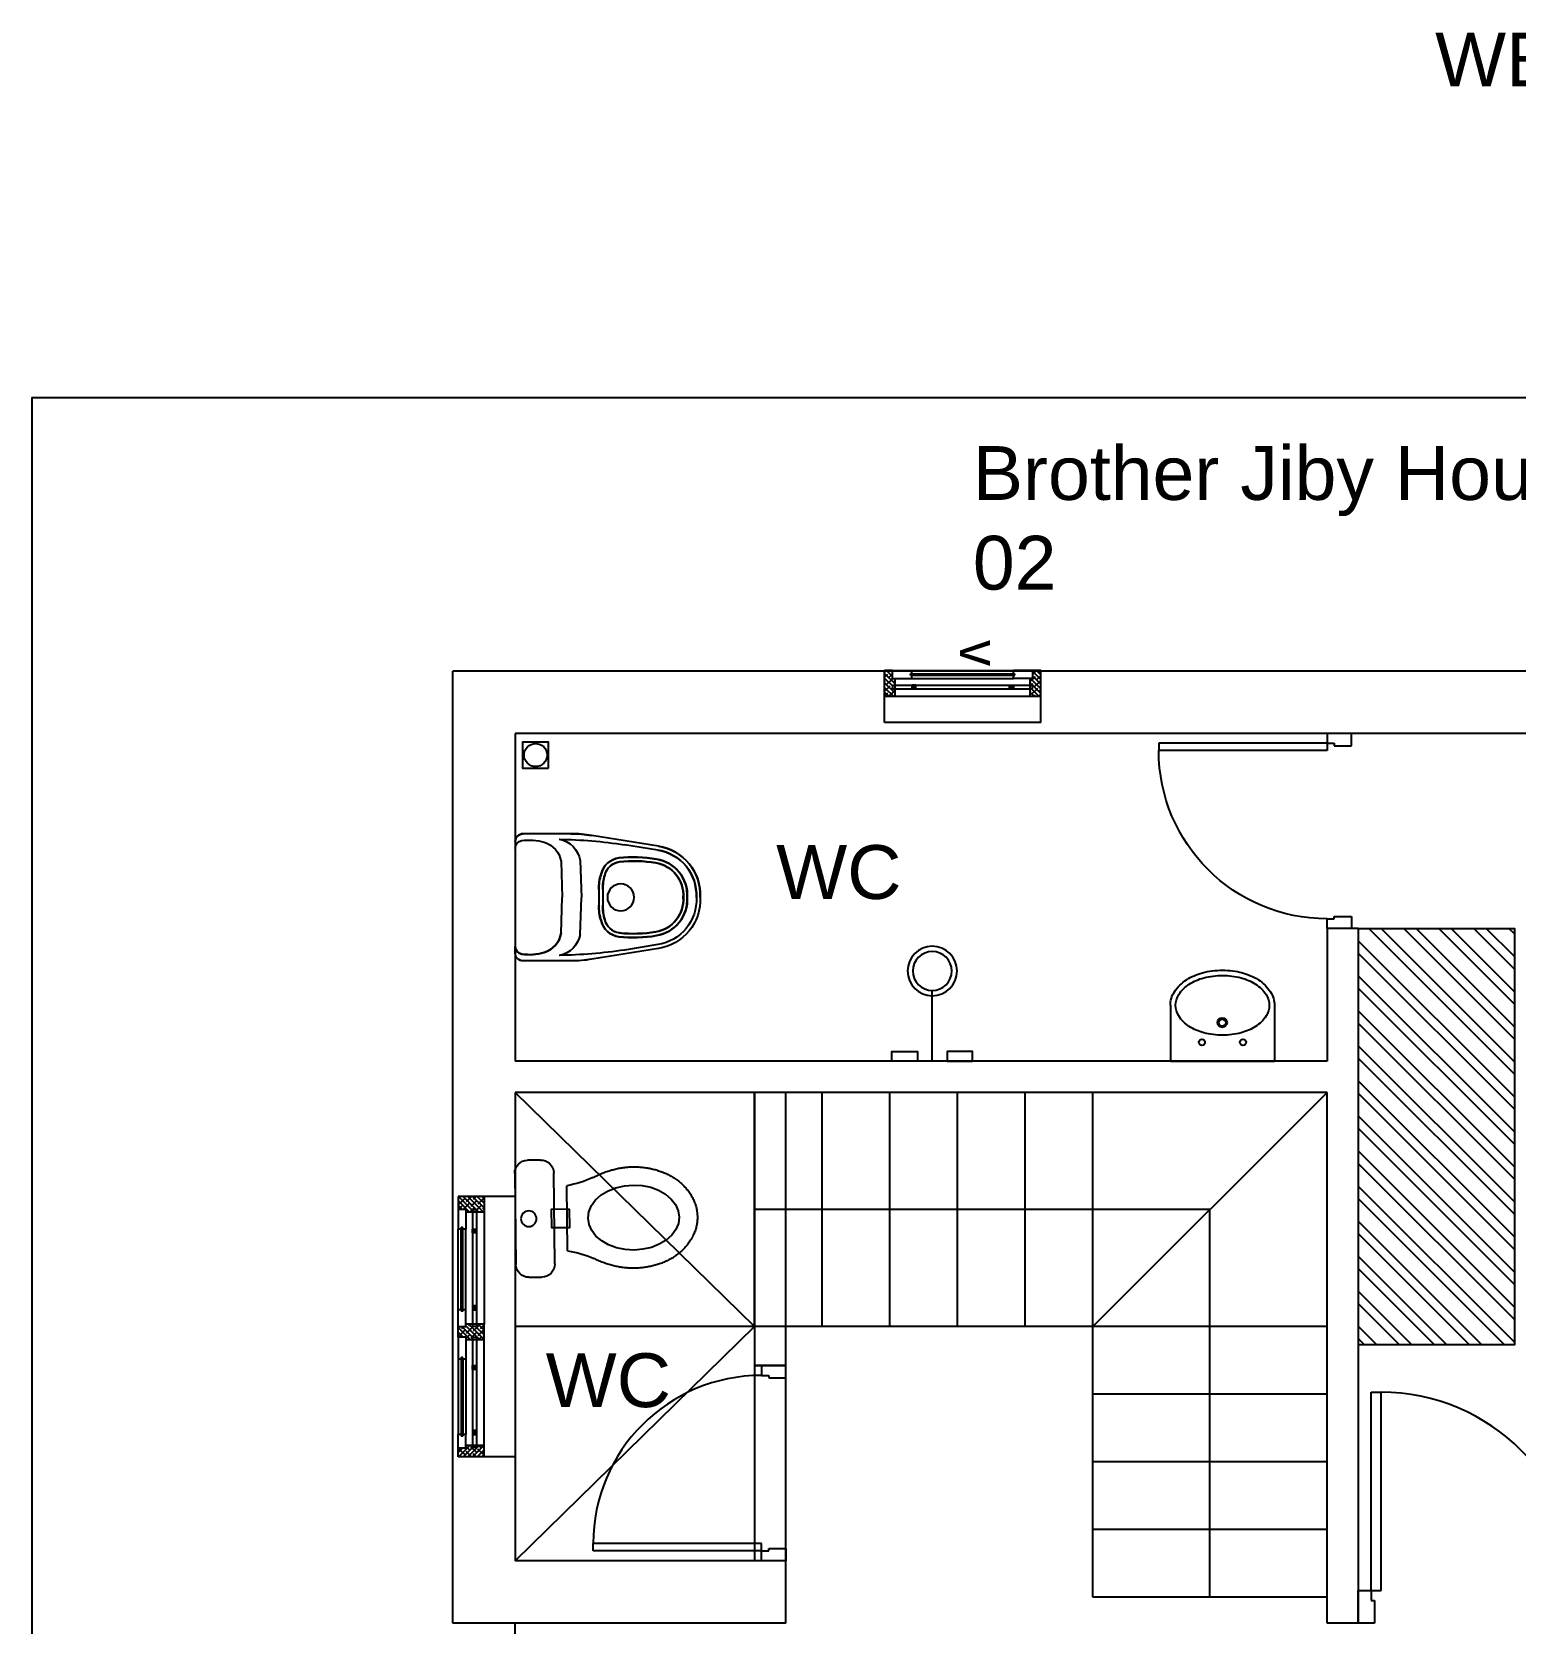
# Model space of a CAD drawing. Extents: x -4409 to 83729, y -39415 to 28842.
# Drawn here: x 54811 to 60513, y -25928 to -19811 of the extents above; entities that cross this region are included whole.
import ezdxf

# ---------------------------------------------------------------- set-up
doc = ezdxf.new("R2010")
doc.units = 0
doc.layers.get('0').update_dxf_attribs({"linetype": 'CONTINUOUS'})
for name, color, linetype in [('12_TEXT', 54, 'CONTINUOUS'), ('1_WALL', 7, 'CONTINUOUS'), ('4_JOINERY', 217, 'CONTINUOUS'), ('DOORS', 171, 'CONTINUOUS'), ('FIX', 161, 'CONTINUOUS'), ('SANITARIOS', 159, 'CONTINUOUS'), ('WALL', 1, 'CONTINUOUS'), ('WWW_CADBLOCKSFREE_COM', 7, 'CONTINUOUS')]:
    doc.layers.add(name, color=color, linetype=linetype)
doc.styles.add('1-100', font='txt', dxfattribs={"height": 24})
doc.styles.get("Standard").update_dxf_attribs({"font": 'arial.ttf'})

# ---------------------------------------------------------------- blocks, each defined once
blk = doc.blocks.new('*X65')
at = {"layer": '1_WALL', "color": 253, "linetype": 'CONTINUOUS'}
for p, q in [((60509.5, -23904.5), (59909.5, -23304.5)), ((60509.5, -23817.4), (59949.8, -23257.8)), ((60509.5, -23769.8), (59997.5, -23257.8)), ((60509.5, -23682.7), (60084.5, -23257.8)), ((60509.5, -23635.1), (60132.2, -23257.8)), ((60509.5, -23548), (60219.2, -23257.8)), ((60509.5, -23500.4), (60266.9, -23257.8)), ((60509.5, -23413.3), (60353.9, -23257.8)), ((60509.5, -23365.7), (60401.6, -23257.8)), ((60509.5, -23278.6), (60488.7, -23257.8)), ((60509.5, -23952.1), (59909.5, -23352.1)), ((60509.5, -24039.2), (59909.5, -23439.2)), ((60509.5, -24086.8), (59909.5, -23486.8)), ((60509.5, -24173.9), (59909.5, -23573.9)), ((60509.5, -24221.5), (59909.5, -23621.5)), ((60509.5, -24308.6), (59909.5, -23708.6)), ((60509.5, -24356.2), (59909.5, -23756.2)), ((60509.5, -24443.3), (59909.5, -23843.3)), ((60509.5, -24490.9), (59909.5, -23890.9)), ((60509.5, -24578), (59909.5, -23978)), ((60509.5, -24625.6), (59909.5, -24025.6)), ((60509.5, -24712.7), (59909.5, -24112.7)), ((60509.5, -24760.4), (59909.5, -24160.4)), ((60509.5, -24847.4), (59909.5, -24247.4)), ((60472.2, -24857.8), (59909.5, -24295.1)), ((60385.1, -24857.8), (59909.5, -24382.1)), ((60337.5, -24857.8), (59909.5, -24429.8)), ((60250.4, -24857.8), (59909.5, -24516.8)), ((60202.8, -24857.8), (59909.5, -24564.5)), ((60115.7, -24857.8), (59909.5, -24651.5)), ((60068.1, -24857.8), (59909.5, -24699.2)), ((59981, -24857.8), (59909.5, -24786.2)), ((59933.4, -24857.8), (59909.5, -24833.9))]:
    blk.add_line(p, q, dxfattribs=at)
blk = doc.blocks.new('WC-1')
at = {"layer": 'FIX'}
for p, q in [((-17.5, 0), (17.5, 0)), ((-22.5, -10), (-22.5, -5)), ((22.5, -5), (22.5, -10)), ((17.5, -15), (-17.5, -15)), ((12.5, -20), (-12.5, -20))]:
    blk.add_line(p, q, dxfattribs=at)
at = {"layer": 'FIX', "color": 1}
for points in [[(-3.5, -20.89), (-3.5, -13.89), (3.5, -13.89), (3.5, -20.89)], [(0, -63), (2.44, -62.66), (4.78, -61.67), (6.94, -60.05), (8.83, -57.87), (10.39, -55.22), (11.54, -52.2), (12.25, -48.91), (12.49, -45.5), (12.25, -42.09), (11.54, -38.8), (10.39, -35.78), (8.83, -33.13), (6.94, -30.95), (4.78, -29.33), (2.44, -28.34), (0, -28), (-2.44, -28.34), (-4.78, -29.33), (-6.94, -30.95), (-8.83, -33.13), (-10.39, -35.78), (-11.54, -38.8), (-12.25, -42.09), (-12.49, -45.5), (-12.25, -48.91), (-11.54, -52.2), (-10.39, -55.22), (-8.83, -57.87), (-6.94, -60.05), (-4.78, -61.67), (-2.44, -62.66)]]:
    blk.add_lwpolyline(points, close=True, dxfattribs=at)
at = {"layer": 'FIX'}
blk.add_lwpolyline([(-15.51, -30.05), (-15.73, -30.48), (-15.95, -30.91), (-16.17, -31.35), (-16.37, -31.79), (-16.57, -32.24), (-16.77, -32.68), (-16.96, -33.13), (-17.14, -33.58), (-17.32, -34.03), (-17.49, -34.48), (-17.65, -34.93), (-17.81, -35.38), (-17.96, -35.84), (-18.1, -36.29), (-18.24, -36.74), (-18.37, -37.2), (-18.49, -37.65), (-18.6, -38.1), (-18.71, -38.55), (-18.81, -39), (-18.9, -39.45), (-18.99, -39.9), (-19.07, -40.36), (-19.14, -40.81), (-19.21, -41.27), (-19.27, -41.72), (-19.32, -42.18), (-19.36, -42.64), (-19.4, -43.1), (-19.43, -43.55), (-19.46, -44.01), (-19.48, -44.47), (-19.49, -44.92), (-19.49, -45.38), (-19.49, -45.83), (-19.48, -46.28), (-19.47, -46.74), (-19.45, -47.2), (-19.42, -47.65), (-19.38, -48.11), (-19.34, -48.57), (-19.29, -49.03), (-19.24, -49.49), (-19.18, -49.94), (-19.11, -50.4), (-19.03, -50.86), (-18.95, -51.31), (-18.86, -51.76), (-18.76, -52.21), (-18.66, -52.66), (-18.55, -53.11), (-18.43, -53.55), (-18.31, -53.99), (-18.18, -54.43), (-18.04, -54.86), (-17.9, -55.29), (-17.75, -55.72), (-17.6, -56.14), (-17.43, -56.56), (-17.27, -56.98), (-17.09, -57.39), (-16.91, -57.79), (-16.73, -58.19), (-16.54, -58.58), (-16.34, -58.97), (-16.14, -59.35), (-15.93, -59.73), (-15.72, -60.1), (-15.5, -60.47), (-15.28, -60.83), (-15.05, -61.18), (-14.82, -61.52), (-14.59, -61.86), (-14.32, -62.24), (-14.03, -62.62), (-13.74, -62.99), (-13.44, -63.35), (-13.13, -63.71), (-12.82, -64.06), (-12.5, -64.4), (-12.17, -64.73), (-11.84, -65.05), (-11.5, -65.36), (-11.16, -65.67), (-10.81, -65.96), (-10.46, -66.25), (-10.1, -66.52), (-9.74, -66.79), (-9.37, -67.05), (-9, -67.29), (-8.63, -67.53), (-8.25, -67.75), (-7.86, -67.96), (-7.48, -68.17), (-7.08, -68.36), (-6.69, -68.55), (-6.29, -68.72), (-5.88, -68.88), (-5.47, -69.04), (-5.06, -69.18), (-4.65, -69.31), (-4.23, -69.43), (-3.81, -69.54), (-3.39, -69.64), (-2.97, -69.72), (-2.55, -69.79), (-2.12, -69.86), (-1.7, -69.91), (-1.27, -69.95), (-0.85, -69.98), (-0.42, -69.99), (0, -70), (0.42, -69.99), (0.85, -69.98), (1.27, -69.95), (1.7, -69.91), (2.12, -69.86), (2.55, -69.79), (2.97, -69.72), (3.39, -69.64), (3.81, -69.54), (4.23, -69.43), (4.65, -69.31), (5.06, -69.18), (5.47, -69.04), (5.88, -68.88), (6.29, -68.72), (6.69, -68.55), (7.08, -68.36), (7.48, -68.17), (7.86, -67.96), (8.25, -67.75), (8.63, -67.53), (9, -67.29), (9.37, -67.05), (9.74, -66.79), (10.1, -66.52), (10.46, -66.25), (10.81, -65.96), (11.16, -65.67), (11.5, -65.36), (11.84, -65.05), (12.17, -64.73), (12.5, -64.4), (12.82, -64.06), (13.13, -63.71), (13.44, -63.35), (13.74, -62.99), (14.03, -62.62), (14.32, -62.24), (14.59, -61.86), (14.82, -61.52), (15.05, -61.18), (15.28, -60.83), (15.5, -60.47), (15.72, -60.1), (15.93, -59.73), (16.14, -59.35), (16.34, -58.97), (16.54, -58.58), (16.73, -58.19), (16.91, -57.79), (17.09, -57.39), (17.27, -56.98), (17.43, -56.56), (17.6, -56.14), (17.75, -55.72), (17.9, -55.29), (18.04, -54.86), (18.18, -54.43), (18.31, -53.99), (18.43, -53.55), (18.55, -53.11), (18.66, -52.66), (18.76, -52.21), (18.86, -51.76), (18.95, -51.31), (19.03, -50.86), (19.11, -50.4), (19.18, -49.94), (19.24, -49.49), (19.29, -49.03), (19.34, -48.57), (19.38, -48.11), (19.42, -47.65), (19.45, -47.2), (19.47, -46.74), (19.48, -46.28), (19.49, -45.83), (19.49, -45.38), (19.49, -44.92), (19.48, -44.47), (19.46, -44.01), (19.43, -43.55), (19.4, -43.1), (19.36, -42.64), (19.32, -42.18), (19.27, -41.72), (19.21, -41.27), (19.14, -40.81), (19.07, -40.36), (18.99, -39.9), (18.9, -39.45), (18.81, -39), (18.71, -38.55), (18.6, -38.1), (18.49, -37.65), (18.37, -37.2), (18.24, -36.74), (18.1, -36.29), (17.96, -35.84), (17.81, -35.38), (17.65, -34.93), (17.49, -34.48), (17.32, -34.03), (17.14, -33.58), (16.96, -33.13), (16.77, -32.68), (16.57, -32.24), (16.37, -31.79), (16.17, -31.35), (15.95, -30.91), (15.73, -30.48), (15.51, -30.05)], dxfattribs=at)
at = {"layer": 'FIX', "color": 1}
blk.add_circle((0, -5.19), 3, dxfattribs=at)
at = {"layer": 'FIX'}
for centre, radius, start, end in [((-17.5, -5), 5, 90, 180), ((17.5, -5), 5, 0, 90), ((-17.5, -10), 5, 180, 270), ((17.5, -10), 5, 270, 0), ((-60.66, -11.05), 48.98, 337.17972, 349.47301), ((60.66, -11.05), 48.98, 190.52699, 202.82028)]:
    blk.add_arc(centre, radius, start, end, dxfattribs=at)
blk = doc.blocks.new('VCB')
at = {"layer": '4_JOINERY'}
for p, q in [((-24.55, 12), (75.45, 12)), ((-24.55, 12), (-24.55, -10)), ((75.45, 12), (75.45, -10)), ((-24.55, 0), (-18.55, 0)), ((-24.55, 0), (24.55, 0)), ((-24.55, -4.39), (-20.15, 0)), ((-24.55, 0), (-24.55, -10)), ((-20.39, 0), (-19.82, -0.57)), ((-18.6, 0), (-18.55, -0.05)), ((-18.55, 0), (-18.55, -7)), ((30.55, 0), (24.55, 0)), ((24.55, 0), (24.55, -7)), ((24.55, -0.48), (25.03, 0)), ((24.55, -2.28), (26.82, 0)), ((24.78, 0), (26.25, -1.47)), ((30.17, 0), (30.55, -0.37)), ((30.55, 0), (30.55, -7)), ((75.45, 0), (30.55, 0)), ((75.45, -4.39), (71.06, 0)), ((71.13, 0), (71.13, -7)), ((71.3, 0), (71.13, -0.17)), ((75.45, 0), (75.45, -10)), ((-24.55, -0.8), (-23.74, 0)), ((-24.55, -2.6), (-21.95, 0)), ((-24.55, -6.19), (-18.55, -0.19)), ((-24.55, -1.24), (-24.31, -1.47)), ((-24.55, -7.99), (-18.55, -1.99)), ((-24.55, -3.03), (-23.42, -4.16)), ((-24.55, -9.78), (-19.21, -4.45)), ((-24.55, -4.83), (-22.52, -6.86)), ((-23.86, -0.12), (-21.62, -2.37)), ((-22.97, -2.82), (-20.72, -5.06)), ((-22.97, -10), (-18.55, -5.58)), ((-22.07, -5.51), (-19.82, -7.75)), ((-21.17, -1.02), (-19.24, -2.95)), ((-20.27, -3.71), (-18.55, -5.44)), ((-19.4, -2.95), (25.4, -2.95)), ((-19.4, -2.95), (-19.4, -4.45)), ((-19.4, -4.45), (25.4, -4.45)), ((-12.05, -4.36), (-10.63, -2.95)), ((-12.05, -3.92), (-11.08, -2.95)), ((-12.05, -3.47), (-11.52, -2.95)), ((-12.05, -3.03), (-11.96, -2.95)), ((-12.05, -2.95), (-10.55, -2.95)), ((-12.05, -4.45), (-12.05, -2.95)), ((-10.55, -4.45), (-12.05, -4.45)), ((-11.69, -4.45), (-10.55, -3.3)), ((-11.25, -4.45), (-10.55, -3.74)), ((-10.81, -4.45), (-10.55, -4.18)), ((-10.55, -2.95), (-10.55, -4.45)), ((18.95, -2.95), (17.45, -2.95)), ((17.45, -2.95), (17.45, -4.45)), ((18.6, -4.45), (17.45, -3.3)), ((18.16, -4.45), (17.45, -3.74)), ((17.72, -4.45), (17.45, -4.18)), ((17.45, -4.45), (18.95, -4.45)), ((18.95, -4.36), (17.54, -2.95)), ((18.95, -3.92), (17.98, -2.95)), ((18.95, -3.47), (18.43, -2.95)), ((18.95, -3.03), (18.87, -2.95)), ((18.95, -4.45), (18.95, -2.95)), ((24.55, -5.87), (30.41, 0)), ((24.55, -5.15), (25.35, -5.96)), ((24.9, -1.92), (27.15, -4.16)), ((25.21, -7), (30.55, -1.66)), ((25.4, -3.22), (28.62, 0)), ((25.4, -2.95), (25.4, -4.45)), ((25.55, -8.46), (29.69, -4.31)), ((25.8, -4.61), (28.05, -6.86)), ((25.8, -10), (30.55, -5.26)), ((26.7, -0.12), (28.95, -2.37)), ((27.6, -2.82), (29.84, -5.06)), ((28.5, -5.51), (29.99, -7)), ((29.39, -1.02), (30.55, -2.17)), ((29.69, -2.95), (71.99, -2.95)), ((29.69, -2.95), (29.69, -4.45)), ((29.69, -4.45), (71.99, -4.45)), ((40.45, -4.36), (41.87, -2.95)), ((40.45, -3.92), (41.42, -2.95)), ((40.45, -3.47), (40.98, -2.95)), ((40.45, -3.03), (40.54, -2.95)), ((40.45, -2.95), (41.95, -2.95)), ((40.45, -4.45), (40.45, -2.95)), ((41.95, -4.45), (40.45, -4.45)), ((40.81, -4.45), (41.95, -3.3)), ((41.25, -4.45), (41.95, -3.74)), ((41.69, -4.45), (41.95, -4.18)), ((41.95, -2.95), (41.95, -4.45)), ((66.95, -2.95), (65.45, -2.95)), ((65.45, -2.95), (65.45, -4.45)), ((66.6, -4.45), (65.45, -3.3)), ((66.16, -4.45), (65.45, -3.74)), ((65.72, -4.45), (65.45, -4.18)), ((65.45, -4.45), (66.95, -4.45)), ((66.95, -4.36), (65.54, -2.95)), ((66.95, -3.92), (65.98, -2.95)), ((66.95, -3.47), (66.43, -2.95)), ((66.95, -3.03), (66.87, -2.95)), ((66.95, -4.45), (66.95, -2.95)), ((72.08, -1.02), (71.13, -1.97)), ((75.45, -6.19), (71.13, -1.87)), ((75.45, -9.78), (71.13, -5.46)), ((72.98, -5.51), (71.49, -7)), ((73.87, -2.82), (71.63, -5.06)), ((75.45, -7.99), (71.91, -4.45)), ((71.99, -2.95), (71.99, -4.45)), ((74.77, -0.12), (72.53, -2.37)), ((75.45, -2.6), (72.86, 0)), ((75.45, -4.83), (73.43, -6.86)), ((75.45, -3.03), (74.32, -4.16)), ((75.45, -0.8), (74.65, 0)), ((75.45, -1.24), (75.22, -1.47)), ((-24.55, -8.42), (-24.31, -8.65)), ((-24.55, -10), (-19.55, -10)), ((-23.86, -7.31), (-21.62, -9.55)), ((-21.17, -8.2), (-19.55, -9.83)), ((-21.17, -10), (-19.55, -8.38)), ((-19.55, -7), (-19.55, -10)), ((-19.55, -7), (-18.55, -7)), ((-19.55, -10), (-12.05, -10)), ((-19.37, -6.41), (-18.78, -7)), ((-18.55, -7), (-12.05, -7)), ((-12.65, -8.2), (-12.65, -8.8)), ((-12.05, -8.2), (-12.65, -8.2)), ((-12.05, -8.8), (-12.65, -8.8)), ((18.95, -7), (-12.05, -7)), ((-12.05, -7), (-12.05, -8.2)), ((18.95, -8.2), (-12.05, -8.2)), ((18.95, -8.8), (-12.05, -8.8)), ((-12.05, -8.8), (-12.05, -10)), ((18.95, -10), (-12.05, -10)), ((18.95, -7), (18.95, -8.2)), ((24.55, -7), (18.95, -7)), ((18.95, -8.2), (19.55, -8.2)), ((18.95, -8.8), (18.95, -10)), ((18.95, -8.8), (19.55, -8.8)), ((25.55, -10), (18.95, -10)), ((19.55, -8.2), (19.55, -8.8)), ((24.55, -6.95), (24.6, -7)), ((25.55, -7), (24.55, -7)), ((25.55, -7), (25.55, -10)), ((25.55, -7.95), (26.25, -8.65)), ((25.55, -9.74), (25.8, -10)), ((29.55, -10), (25.55, -10)), ((26.7, -7.31), (28.95, -9.55)), ((27.6, -10), (29.55, -8.05)), ((29.39, -8.2), (29.55, -8.36)), ((29.39, -10), (29.55, -9.85)), ((29.55, -7), (29.55, -10)), ((29.55, -7), (30.55, -7)), ((29.55, -10), (37.95, -10)), ((30.55, -7), (37.95, -7)), ((37.35, -8.2), (37.35, -8.8)), ((37.95, -8.2), (37.35, -8.2)), ((37.95, -8.8), (37.35, -8.8)), ((37.95, -7), (37.95, -8.2)), ((37.95, -7), (66.95, -7)), ((37.95, -8.2), (66.95, -8.2)), ((37.95, -8.8), (37.95, -10)), ((37.95, -8.8), (66.95, -8.8)), ((37.95, -10), (66.95, -10)), ((71.13, -7), (66.95, -7)), ((66.95, -7), (66.95, -8.2)), ((66.95, -8.2), (67.55, -8.2)), ((66.95, -8.8), (67.55, -8.8)), ((66.95, -8.8), (66.95, -10)), ((72.13, -10), (66.95, -10)), ((67.55, -8.2), (67.55, -8.8)), ((72.13, -7), (71.13, -7)), ((72.13, -7), (72.13, -10)), ((73.87, -10), (72.13, -8.26)), ((75.45, -10), (72.13, -10)), ((74.77, -7.31), (72.53, -9.55)), ((75.45, -8.42), (75.22, -8.65))]:
    blk.add_line(p, q, dxfattribs=at)
blk = doc.blocks.new('RYTREYR')
at = {"layer": 'DOORS'}
for p, q in [((6351.54, 1005.98), (6351.54, 1082.23)), ((6351.54, 1082.23), (6355.29, 1082.23)), ((6355.29, 1005.98), (6355.29, 1082.23)), ((6351.54, 1005.98), (6355.29, 1005.98))]:
    blk.add_line(p, q, dxfattribs=at)
at = {"layer": 'DOORS', "linetype": 'CONTINUOUS'}
for p, q in [((6346.54, 993.48), (6346.54, 1005.98)), ((6346.54, 1005.98), (6351.54, 1005.98)), ((6351.54, 1005.98), (6351.54, 1002.23)), ((6436.54, 1005.98), (6431.54, 1005.98)), ((6431.54, 1005.98), (6431.54, 1002.23)), ((6436.54, 993.48), (6436.54, 1005.98)), ((6351.54, 1002.23), (6352.79, 1002.23)), ((6352.79, 1002.23), (6352.79, 993.48)), ((6430.29, 1002.23), (6430.29, 993.48)), ((6431.54, 1002.23), (6430.29, 1002.23)), ((6352.79, 993.48), (6346.54, 993.48)), ((6430.29, 993.48), (6436.54, 993.48))]:
    blk.add_line(p, q, dxfattribs=at)
at = {"layer": 'DOORS'}
blk.add_arc((6355.29, 1005.98), 76.25, 0.00387, 89.99831, dxfattribs=at)
blk = doc.blocks.new('TRH')
at = {"layer": 'DOORS'}
for p, q in [((39041.2, 2496.14), (39041.2, 2565.13)), ((39041.2, 2565.13), (39044.2, 2565.13)), ((39044.2, 2496.14), (39044.2, 2565.13)), ((39041.2, 2496.14), (39044.2, 2496.14))]:
    blk.add_line(p, q, dxfattribs=at)
at = {"layer": 'DOORS', "linetype": 'CONTINUOUS'}
for p, q in [((39037.19, 2486.13), (39037.19, 2496.14)), ((39037.19, 2496.14), (39041.2, 2496.14)), ((39041.2, 2496.14), (39041.2, 2493.14)), ((39041.2, 2493.14), (39042.2, 2493.14)), ((39042.2, 2493.14), (39042.2, 2486.13)), ((39112.19, 2493.14), (39112.19, 2486.13)), ((39113.19, 2493.14), (39112.19, 2493.14)), ((39117.19, 2496.14), (39113.19, 2496.14)), ((39113.19, 2496.14), (39113.19, 2493.14)), ((39117.19, 2486.13), (39117.19, 2496.14)), ((39042.2, 2486.13), (39037.19, 2486.13)), ((39112.19, 2486.13), (39117.19, 2486.13))]:
    blk.add_line(p, q, dxfattribs=at)
at = {"layer": 'DOORS'}
blk.add_arc((39044.2, 2496.14), 68.99, 360, 90, dxfattribs=at)
blk = doc.blocks.new('EWR4')
at = {"layer": '4_JOINERY', "color": 150}
for p, q in [((5.38, -6.84), (5.38, -9.84)), ((5.38, -8.43), (6.97, -6.84)), ((25.38, -6.84), (5.38, -6.84)), ((6.78, -9.84), (5.38, -8.43)), ((8.38, -9.84), (5.38, -9.84)), ((5.38, -9.84), (5.38, -17.34)), ((6.27, -7.54), (5.58, -6.84)), ((5.76, -9.84), (8.76, -6.84)), ((8.97, -8.43), (7.38, -6.84)), ((7.56, -9.84), (10.56, -6.84)), ((9.58, -10.84), (7.62, -8.88)), ((8.38, -10.82), (12.36, -6.84)), ((8.38, -9.84), (8.38, -10.84)), ((8.38, -10.84), (8.38, -17.34)), ((15.38, -10.84), (8.38, -10.84)), ((11.66, -9.33), (9.42, -7.09)), ((10.15, -10.84), (10.93, -10.06)), ((10.93, -10.4), (10.32, -9.78)), ((10.93, -63.7), (10.93, -9.99)), ((12.43, -9.99), (10.93, -9.99)), ((11.01, -9.99), (14.15, -6.84)), ((14.36, -10.23), (12.11, -7.99)), ((12.43, -10.36), (15.38, -7.41)), ((12.43, -63.7), (12.43, -9.99)), ((13.46, -7.54), (12.76, -6.84)), ((13.17, -10.84), (13.01, -10.68)), ((13.75, -10.84), (15.38, -9.21)), ((15.38, -7.66), (14.56, -6.84)), ((15.38, -9.45), (14.81, -8.88)), ((15.38, -6.84), (15.38, -10.84)), ((15.38, -6.84), (15.38, -62.84)), ((25.38, -6.84), (25.38, -66.84)), ((6.58, -17.34), (5.38, -17.34)), ((5.38, -56.34), (5.38, -17.34)), ((6.58, -17.34), (6.58, -16.74)), ((7.18, -16.74), (6.58, -16.74)), ((6.58, -56.34), (6.58, -17.34)), ((7.18, -17.34), (7.18, -16.74)), ((8.38, -17.34), (7.18, -17.34)), ((7.18, -56.34), (7.18, -17.34)), ((8.38, -56.34), (8.38, -17.34)), ((10.93, -18.84), (10.93, -17.34)), ((10.93, -17.34), (12.43, -17.34)), ((10.93, -17.7), (12.08, -18.84)), ((10.93, -18.14), (11.63, -18.84)), ((11.02, -17.34), (12.43, -18.75)), ((11.46, -17.34), (12.43, -18.31)), ((11.9, -17.34), (12.43, -17.87)), ((12.34, -17.34), (12.43, -17.43)), ((12.43, -17.34), (12.43, -18.84)), ((10.93, -18.58), (11.19, -18.84)), ((12.43, -18.84), (10.93, -18.84)), ((10.93, -55.1), (11.19, -54.84)), ((10.93, -55.55), (11.63, -54.84)), ((10.93, -55.99), (12.08, -54.84)), ((12.43, -54.84), (10.93, -54.84)), ((10.93, -54.84), (10.93, -56.34)), ((11.02, -56.34), (12.43, -54.93)), ((12.43, -56.34), (12.43, -54.84)), ((6.58, -56.34), (5.38, -56.34)), ((5.38, -63.84), (5.38, -56.34)), ((6.58, -56.34), (6.58, -56.94)), ((7.18, -56.94), (6.58, -56.94)), ((8.38, -56.34), (7.18, -56.34)), ((7.18, -56.34), (7.18, -56.94)), ((8.38, -62.84), (8.38, -56.34)), ((10.93, -56.34), (12.43, -56.34)), ((11.46, -56.34), (12.43, -55.37)), ((11.9, -56.34), (12.43, -55.81)), ((12.34, -56.34), (12.43, -56.26)), ((8.38, -63.84), (5.38, -63.84)), ((5.38, -63.84), (5.38, -66.84)), ((5.38, -66.11), (7.65, -63.84)), ((5.38, -64.32), (5.85, -63.84)), ((6.11, -66.84), (5.38, -66.11)), ((25.38, -66.84), (5.38, -66.84)), ((6.44, -66.84), (10.44, -62.84)), ((8.07, -65.21), (6.7, -63.84)), ((7.9, -66.84), (6.72, -65.66)), ((8.24, -66.84), (11.39, -63.7)), ((8.38, -63.84), (8.38, -62.84)), ((15.38, -62.84), (8.38, -62.84)), ((8.38, -63.11), (8.65, -62.84)), ((10.76, -66.11), (8.52, -63.87)), ((9.87, -63.42), (9.29, -62.84)), ((9.7, -66.84), (9.42, -66.56)), ((10.03, -66.84), (14.03, -62.84)), ((12.43, -63.7), (10.93, -63.7)), ((13.29, -66.84), (11.21, -64.76)), ((11.83, -66.84), (15.38, -63.3)), ((12.56, -64.32), (11.94, -63.7)), ((15.25, -65.21), (13.01, -62.97)), ((13.63, -66.84), (15.38, -65.09)), ((15.09, -66.84), (13.91, -65.66)), ((15.38, -62.84), (15.38, -66.84))]:
    blk.add_line(p, q, dxfattribs=at)
blk = doc.blocks.new('IIIIIIIIIIIIIIIIIIII')
at = {"layer": 'SANITARIOS', "color": 7}
for p, q in [((788.4331, 262.0067), (788.4591, 262.0067)), ((788.4591, 262.0067), (788.836, 262.0067)), ((788.4591, 262.0067), (788.836, 262.0067)), ((788.862, 262.0067), (788.836, 262.0067)), ((788.4031, 261.7926), (788.4031, 261.9767)), ((788.892, 261.7926), (788.892, 261.9767)), ((788.5095, 261.8306), (788.6476, 261.8258)), ((788.7857, 261.8306), (788.6476, 261.8258)), ((788.5053, 261.7572), (788.6476, 261.7523)), ((788.7899, 261.7572), (788.6476, 261.7523)), ((788.4511, 261.4567), (788.4096, 261.7126)), ((788.8441, 261.4567), (788.8856, 261.7126)), ((788.6174, 261.6699), (788.6778, 261.6699)), ((788.6177, 261.6849), (788.6476, 261.6849)), ((788.6476, 261.6849), (788.6775, 261.6849)), ((788.4659, 261.4591), (788.4452, 261.587)), ((788.8293, 261.4591), (788.85, 261.587))]:
    blk.add_line(p, q, dxfattribs=at)
for points in [[(788.6476, 261.2957, -0.382405), (788.4511, 261.4567), (788.4096, 261.7126, -0.040213), (788.4031, 261.7926), (788.4031, 261.9767, -0.414214), (788.4331, 262.0067), (788.4591, 262.0067)], [(788.4591, 262.0067, 0.364314), (788.4296, 261.9818, 0.112271), (788.4354, 261.8953, 0.278416), (788.5095, 261.8306), (788.6476, 261.8258)], [(788.6476, 261.2957, 0.382405), (788.8441, 261.4567), (788.8856, 261.7126, 0.040213), (788.892, 261.7926), (788.892, 261.9767, 0.414214), (788.862, 262.0067), (788.836, 262.0067)], [(788.836, 262.0067, -0.364314), (788.8656, 261.9818, -0.112271), (788.8598, 261.8953, -0.278416), (788.7857, 261.8306), (788.6476, 261.8258)], [(788.6476, 261.3107, -0.383569), (788.4659, 261.4591), (788.4452, 261.587)], [(788.6476, 261.3107, 0.383569), (788.8293, 261.4591), (788.85, 261.587)]]:
    blk.add_lwpolyline(points, format="xyb", dxfattribs=at)
for points in [[(788.5053, 261.7572), (788.6476, 261.7523)], [(788.7899, 261.7572), (788.6476, 261.7523)]]:
    blk.add_lwpolyline(points, dxfattribs=at)
for points in [[(788.6476, 261.3457, -0.3863), (788.5005, 261.4644, -0.069564), (788.4959, 261.6085, -0.301962), (788.5583, 261.6771, -0.087243), (788.6177, 261.6849), (788.6476, 261.6849), (788.6775, 261.6849, -0.087243), (788.7369, 261.6771, -0.301962), (788.7993, 261.6085, -0.069564), (788.7947, 261.4644, -0.3863)], [(788.6476, 261.3607, -0.388576), (788.5153, 261.4668, -0.069453), (788.5108, 261.6065, -0.302408), (788.5624, 261.6626, -0.08847), (788.6174, 261.6699), (788.6778, 261.6699, -0.08847), (788.7328, 261.6626, -0.302408), (788.7844, 261.6065, -0.069453), (788.7799, 261.4668, -0.388576)]]:
    blk.add_lwpolyline(points, format="xyb", close=True, dxfattribs=at)
blk.add_circle((788.6476, 261.6011), 0.0515, dxfattribs=at)
blk.add_circle((788.6476, 261.6011), 0.0515, dxfattribs=at)
for centre, radius, start, end in [((788.4331, 261.9767), 0.03, 90, 180), ((788.4591, 261.9767), 0.03, 90, 170.06947), ((788.836, 261.9767), 0.03, 9.93053, 90), ((788.862, 261.9767), 0.03, 0, 90), ((788.6227, 261.9514), 0.1955, 171.0536, 196.67696), ((788.6725, 261.9514), 0.1955, 343.32304, 8.9464), ((788.5261, 261.9243), 0.0952, 197.72096, 259.95307), ((788.7691, 261.9243), 0.0952, 280.04693, 342.27904), ((788.5226, 261.8553), 0.0997, 190.17258, 260.02856), ((790.3266, 261.8682), 1.9024, 180.91721, 188.49959), ((788.5226, 261.8553), 0.0997, 190.17258, 260.02856), ((790.3266, 261.8682), 1.9024, 180.91721, 188.49959), ((788.7726, 261.8553), 0.0997, 279.97144, 349.82742), ((788.7726, 261.8553), 0.0997, 279.97144, 349.82742), ((786.9686, 261.8682), 1.9024, 351.50041, 359.08279), ((786.9686, 261.8682), 1.9024, 351.50041, 359.08279), ((788.9031, 261.7926), 0.5, 180, 189.21126), ((788.392, 261.7926), 0.5, 350.78874, 0), ((788.5787, 261.5958), 0.0838, 104.10175, 171.31106), ((788.5787, 261.5958), 0.0688, 103.74079, 171.04381), ((788.6103, 261.5121), 0.173, 87.55748, 107.5015), ((788.6103, 261.5121), 0.158, 87.44414, 107.66724), ((788.6849, 261.5121), 0.173, 72.4985, 92.44252), ((788.6849, 261.5121), 0.158, 72.33276, 92.55586), ((788.7165, 261.5958), 0.0688, 8.95619, 76.25921), ((788.7165, 261.5958), 0.0838, 8.68894, 75.89825), ((789.0134, 261.5529), 0.5205, 173.8689, 189.78625), ((789.0134, 261.5529), 0.5055, 173.90845, 189.80046), ((788.2818, 261.5529), 0.5055, 350.19954, 6.09155), ((788.2818, 261.5529), 0.5205, 350.21375, 6.1311), ((788.6392, 261.4859), 0.1904, 188.81413, 272.52262), ((788.6392, 261.4859), 0.1754, 188.7975, 272.73852), ((788.6394, 261.486), 0.1406, 188.84801, 273.33421), ((788.6394, 261.486), 0.1256, 188.79316, 273.73293), ((788.6558, 261.486), 0.1256, 266.26707, 351.20684), ((788.6558, 261.486), 0.1406, 266.66579, 351.15199), ((788.656, 261.4859), 0.1754, 267.26148, 351.2025), ((788.656, 261.4859), 0.1904, 267.47738, 351.18587)]:
    blk.add_arc(centre, radius, start, end, dxfattribs=at)
blk = doc.blocks.new('CHUV')
at = {"color": 252}
blk.add_lwpolyline([(23.4602, 11.9336), (23.4602, 12.2056)], dxfattribs=at)
for points in [[(23.4031, 11.9336), (23.3051, 11.9336), (23.3051, 11.9706), (23.4031, 11.9706)], [(23.5173, 11.9336), (23.6152, 11.9336), (23.6152, 11.9706), (23.5173, 11.9706)]]:
    blk.add_lwpolyline(points, close=True, dxfattribs=at)
for radius in [0.095, 0.075]:
    blk.add_circle((23.4602, 12.2805), radius, dxfattribs=at)
blk = doc.blocks.new('*X68')
at = {"layer": 'WWW_CADBLOCKSFREE_COM', "color": 7, "linetype": 'CONTINUOUS'}
for s, height, p in [('Brother Jiby House Option -', 206.884, (58428.2, -21610.1)), ('02', 206.88, (58428.2, -21954.9))]:
    blk.add_text(s, height=height, dxfattribs=at).set_placement(p)

msp = doc.modelspace()

# ---------------------------------------------------------------- linework, layer by layer
at = {"color": 252}
for p, q in [((59187.468, -23552.819), (59187.468, -23767.819)), ((59587.468, -23552.819), (59587.468, -23767.819))]:
    msp.add_line(p, q, dxfattribs=at)
msp.add_line((59187.468, -23767.819), (59587.468, -23767.819))
msp.add_lwpolyline([(59187.468, -23552.819, -0.14480031), (59202.812, -23500.947, -0.10717465), (59249.421, -23454.648, -0.0776099), (59310.523, -23427.828, -0.06476683), (59387.468, -23417.819, -0.06476683), (59464.413, -23427.828, -0.0776099), (59525.515, -23454.648, -0.10717465), (59572.124, -23500.947, -0.14480031), (59587.468, -23552.819, -0.14480031)], format="xyb", dxfattribs=at)
msp.add_lwpolyline([(59567.468, -23552.819, -0.14480031), (59555.343, -23593.812, -0.10717465), (59514.747, -23634.136, -0.0776099), (59459.297, -23658.476, -0.06476683), (59387.468, -23667.819, -0.06476683), (59315.64, -23658.476, -0.0776099), (59260.189, -23634.136, -0.10717465), (59219.594, -23593.812, -0.14480031), (59207.468, -23552.819, -0.14480031), (59219.594, -23511.827, -0.10717465), (59260.189, -23471.502, -0.0776099), (59315.64, -23447.163, -0.06476683), (59387.468, -23437.819, -0.06476683), (59459.297, -23447.163, -0.0776099), (59514.747, -23471.502, -0.10717465), (59555.343, -23511.827, -0.14480031)], format="xyb", close=True, dxfattribs=at)
for centre, radius in [((59386.773, -23619.164), 18.303), ((59386.773, -23619.164), 13.303), ((59308.536, -23694.991), 11.766), ((59466.401, -23694.991), 11.766)]:
    msp.add_circle(centre, radius, dxfattribs=at)
at = {"layer": '1_WALL'}
for p, q in [((64289.468, -22267.819), (56429.468, -22267.819)), ((56429.468, -25927.819), (56429.468, -22267.819)), ((59909.468, -22507.819), (56669.468, -22507.819)), ((56669.468, -22507.819), (56669.468, -23767.819)), ((64049.468, -22507.819), (59909.468, -22507.819)), ((59789.468, -23257.794), (59789.468, -23767.819)), ((59909.468, -23257.794), (59789.468, -23257.794)), ((59909.468, -23257.794), (59789.468, -23257.794)), ((59909.468, -23257.794), (59909.468, -23767.819)), ((59789.468, -23767.819), (56669.468, -23767.819)), ((59909.468, -23767.819), (59909.468, -25927.819)), ((59789.468, -23887.819), (56669.468, -23887.819)), ((56669.468, -23887.819), (56669.468, -25687.819)), ((57709.468, -25687.819), (57709.468, -23887.819)), ((59789.468, -25927.819), (59789.468, -23887.819)), ((57589.468, -24937.844), (57709.468, -24937.844)), ((57709.468, -24937.844), (57589.468, -24937.844)), ((57709.468, -25687.819), (56669.468, -25687.819)), ((57709.468, -25927.819), (57709.468, -25664.371)), ((57709.468, -25927.819), (56429.468, -25927.819)), ((59909.468, -25927.819), (59789.468, -25927.819))]:
    msp.add_line(p, q, dxfattribs=at)
at = {"layer": '1_WALL', "color": 252}
for p, q in [((57589.468, -24787.819), (56669.468, -23887.819)), ((57589.468, -24787.819), (57589.468, -23887.819)), ((57849.468, -24787.819), (57849.468, -23887.819)), ((58109.468, -24787.819), (58109.468, -23887.819)), ((58369.468, -24787.819), (58369.468, -23887.819)), ((58629.468, -24787.819), (58629.468, -23887.819)), ((58889.468, -24787.819), (58889.468, -23887.819)), ((59789.468, -23887.819), (58889.468, -24787.819)), ((59339.468, -24337.819), (57589.468, -24337.819)), ((59339.468, -24787.819), (59339.468, -24337.819)), ((57589.468, -24787.819), (56669.468, -25687.819)), ((57589.468, -24787.819), (56669.468, -24787.819)), ((58889.468, -24787.819), (57589.468, -24787.819)), ((59789.468, -24787.819), (58889.468, -24787.819)), ((58889.468, -25827.819), (58889.468, -24787.819)), ((59339.468, -25827.819), (59339.468, -24787.819)), ((59789.468, -25047.819), (58889.468, -25047.819)), ((59789.468, -25307.819), (58889.468, -25307.819)), ((59789.468, -25567.819), (58889.468, -25567.819)), ((59789.468, -25827.819), (58889.468, -25827.819))]:
    msp.add_line(p, q, dxfattribs=at)
at = {"layer": '1_WALL', "color": 253}
msp.add_lwpolyline([(59909.468, -23257.794), (60509.468, -23257.794), (60509.468, -24857.794), (59909.468, -24857.794)], dxfattribs=at)
at = {"layer": '1_WALL'}
msp.add_lwpolyline([(57589.468, -23887.819), (57589.468, -25687.819)], dxfattribs=at)
at = {"layer": 'WWW_CADBLOCKSFREE_COM', "color": 8}
msp.add_lwpolyline([(66476.563, -38054.072), (66476.563, -21217.695), (54811.378, -21217.695), (54811.378, -38054.072)], close=True, dxfattribs=at)
at = {"layer": 'WWW_CADBLOCKSFREE_COM', "color": 252}
msp.add_lwpolyline([(56797.7, -22640.689), (56797.7, -22540.689), (56697.7, -22540.689), (56697.7, -22640.689), (56797.7, -22640.689)], dxfattribs=at)
at = {"layer": 'WWW_CADBLOCKSFREE_COM', "color": 7}
msp.add_lwpolyline([(56669.594, -32767.819), (56669.594, -25927.819)], dxfattribs=at)
at = {"layer": 'WWW_CADBLOCKSFREE_COM', "color": 252}
msp.add_circle((56747.7, -22590.689), 44.482, dxfattribs=at)

# ---------------------------------------------------------------- block references
at = {"color": 5, "yscale": 9.374687640517491, "zscale": 9.374687640517491}
for p, xscale, rotation in [((83189.993, 343453.675), -9.374687640517491, 90), ((81016.199, -391649.314), 9.374687640517491, 90.00000000000001)]:
    msp.add_blockref('TRH', p, dxfattribs=dict(at, xscale=xscale, rotation=rotation))
at = {"color": 252, "xscale": -1000, "yscale": 1000, "zscale": 1000}
msp.add_blockref('CHUV', (81732.583, -35701.39), dxfattribs=at)
at = {"layer": '1_WALL', "xscale": 10, "yscale": 10, "zscale": 10, "rotation": 270}
msp.add_blockref('EWR4', (58757.515, -22212.427), dxfattribs=at)
at = {"layer": '1_WALL', "color": 253}
msp.add_blockref('*X65', (0, 0), dxfattribs=at)
at = {"layer": '4_JOINERY', "xscale": 10, "yscale": 10, "zscale": 10}
msp.add_blockref('RYTREYR', (-3555.927, -35862.635), dxfattribs=at)
at = {"layer": 'SANITARIOS', "xscale": -1000, "yscale": 1000, "zscale": 1000, "rotation": 90}
msp.add_blockref('IIIIIIIIIIIIIIIIIIII', (318676.144, 765509.779), dxfattribs=at)
at = {"layer": 'WALL', "color": 7, "xscale": -10, "yscale": 10, "zscale": 10, "rotation": 90.64584891417711}
msp.add_blockref('WC-1', (56669.468, -24373.72), dxfattribs=at)
at = {"layer": 'WALL', "xscale": 10, "yscale": 10, "zscale": 10, "rotation": 270.0000000000045}
msp.add_blockref('VCB', (56549.468, -24533.279), dxfattribs=at)
at = {"layer": 'WWW_CADBLOCKSFREE_COM', "color": 7}
msp.add_blockref('*X68', (0, 0), dxfattribs=at)

# ---------------------------------------------------------------- texts
at = {"layer": '12_TEXT', "color": 54, "linetype": 'CONTINUOUS', "extrusion": (0, 0, -1), "style": '1-100'}
msp.add_text('v', height=150, rotation=90, dxfattribs=at).set_placement((-58378.868, -22248.851))
at = {"layer": 'WWW_CADBLOCKSFREE_COM', "color": 7, "linetype": 'CONTINUOUS'}
for s, p in [('WEST', (60204.982, -20020.75)), ('WC', (57672.415, -23144.06)), ('WC', (56786.562, -25097.301))]:
    msp.add_text(s, height=206.8838, dxfattribs=at).set_placement(p)

doc.saveas('drawing.dxf')
